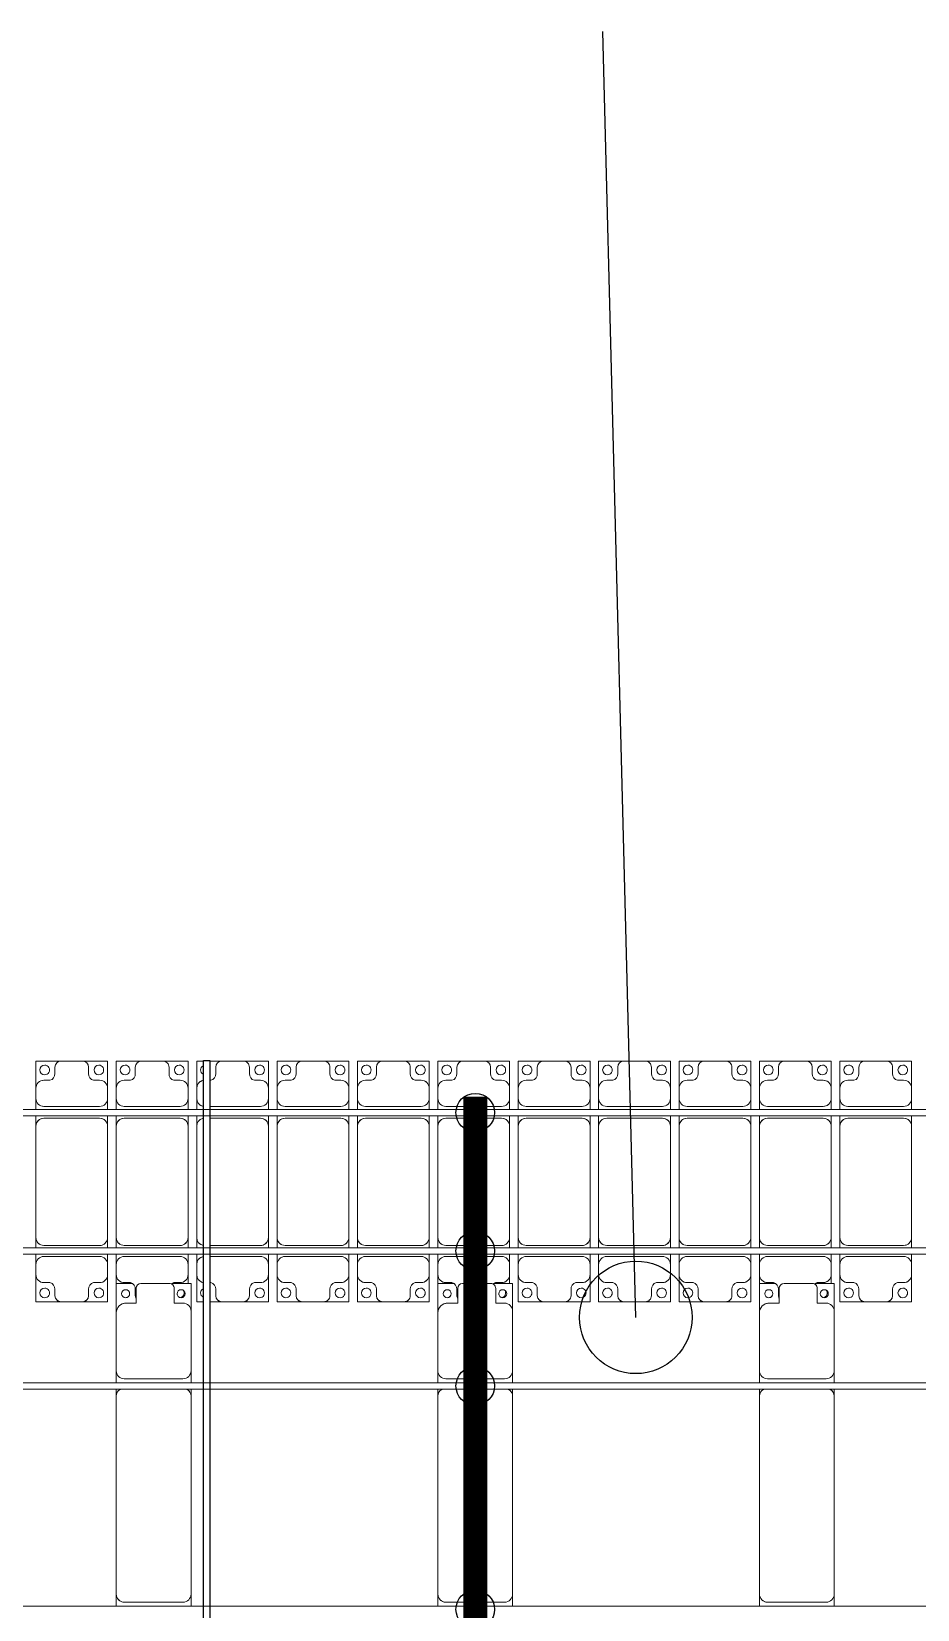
# Model space of a CAD drawing. Header units: millimetres. Extents: x -178706 to 107777, y -87310 to 933.
# Drawn here: x -137651 to -132141, y -8881 to 933 of the extents above; entities that cross this region are included whole.
import ezdxf

# ---------------------------------------------------------------- set-up
doc = ezdxf.new("R2010")
doc.units = ezdxf.units.MM
doc.layers.add('A-GENM', color=13, linetype='Continuous', lineweight=9)
doc.layers.add('S-BEAM', color=12, linetype='Continuous', lineweight=9)
for name, color, linetype in [('GC-BICH NEO', 6, 'Continuous'), ('GC-DAY NEO', 5, 'Continuous'), ('GC-HOP 40x60 GIA CUONG', 1, 'Continuous')]:
    doc.layers.add(name, color=color, linetype=linetype)

# ---------------------------------------------------------------- blocks, each defined once
blk = doc.blocks.new('Dai phao do pin - DẢI PHAO ĐỠ PIN-V17-BỐ TRÍ KHUNG KẾT CẤU BÈ PIN 04')
at = {"layer": 'A-GENM', "color": 7}
for p, q in [((67074.7, 241.6), (67149.7, 241.6)), ((68380.3, 241.6), (67149.7, 241.6)), ((68380.3, 241.6), (68424.7, 241.6)), ((68464.7, 241.6), (68539.7, 241.6)), ((68899.7, 241.6), (68539.7, 241.6)), ((68899.7, 241.6), (69082.2, 241.6)), ((69082.2, 241.6), (69082.2, 142.1)), ((67099.7, 191.6), (67099.7, -173.4)), ((68489.7, 191.6), (68489.7, -173.4)), ((68959.7, 118.2), (68959.7, 181.6)), ((69052.2, 118.2), (68959.7, 118.2)), ((69082.2, -88.2), (69082.2, 88.2)), ((68959.7, -173.4), (68959.7, -118.2)), ((68959.7, -118.2), (69052.2, -118.2)), ((69082.2, -105.4), (69082.2, -223.4)), ((67149.7, -223.4), (67074.7, -223.4)), ((67149.7, -223.4), (68380.3, -223.4)), ((68424.7, -223.4), (68380.3, -223.4)), ((68539.7, -223.4), (68464.7, -223.4)), ((68539.7, -223.4), (68909.7, -223.4)), ((69082.2, -223.4), (68909.7, -223.4))]:
    blk.add_line(p, q, dxfattribs=at)
for centre, radius, start, end in [((67149.7, 191.6), 50, 90, 180), ((67149.7, 191.6), 50, 105, 180), ((68380.3, 191.6), 50, 30, 90), ((68380.3, 191.6), 50, 30, 90), ((68539.7, 191.6), 50, 90, 180), ((68539.7, 191.6), 50, 135, 180), ((68899.7, 181.6), 60, 0, 90), ((68899.7, 181.6), 60, 0, 30), ((69018.6, 183.2), 25, 360, 180), ((69018.6, 183.2), 25, 180, 360), ((69052.2, 88.2), 30, 360, 90), ((69052.2, -88.2), 30, 270, 0), ((67149.7, -173.4), 50, 180, 270), ((67149.7, -173.4), 50, 180, 270), ((68539.7, -173.4), 50, 180, 270), ((68539.7, -173.4), 50, 180, 225), ((68909.7, -173.4), 50, 270, 0), ((68909.7, -173.4), 50, 315, 0), ((69018.6, -161.8), 25, 360, 180), ((69018.6, -161.8), 25, 180, 360), ((69018.6, -161.8), 25, 90, 105), ((69052.2, -88.2), 30, 300, 330), ((68380.3, -173.4), 50, 270, 330), ((68380.3, -173.4), 50, 285, 330)]:
    blk.add_arc(centre, radius, start, end, dxfattribs=at)
blk = doc.blocks.new('Dai phao do pin - DẢI PHAO ĐỠ PIN-V18-BỐ TRÍ KHUNG KẾT CẤU BÈ PIN 04')
at = {"layer": 'A-GENM', "color": 7}
for p, q in [((67074.7, 241.6), (67149.7, 241.6)), ((68380.3, 241.6), (67149.7, 241.6)), ((68380.3, 241.6), (68424.7, 241.6)), ((68464.7, 241.6), (68539.7, 241.6)), ((68899.7, 241.6), (68539.7, 241.6)), ((68902.1, 241.6), (69082.2, 241.6)), ((69082.2, 241.6), (69082.2, 142.1)), ((67099.7, 191.6), (67099.7, -173.4)), ((68489.7, 191.6), (68489.7, -173.4)), ((68959.7, 118.2), (68959.7, 181.6)), ((69052.2, 118.2), (68959.7, 118.2)), ((69082.2, -88.2), (69082.2, 88.2)), ((68959.7, -173.4), (68959.7, -118.2)), ((68959.7, -118.2), (69052.2, -118.2)), ((69082.2, -105.4), (69082.2, -223.4)), ((67149.7, -223.4), (67074.7, -223.4)), ((67149.7, -223.4), (68380.3, -223.4)), ((68424.7, -223.4), (68380.3, -223.4)), ((68539.7, -223.4), (68464.7, -223.4)), ((68539.7, -223.4), (68909.7, -223.4)), ((69082.2, -223.4), (68909.7, -223.4))]:
    blk.add_line(p, q, dxfattribs=at)
for centre, radius, start, end in [((67149.7, 191.6), 50, 90, 180), ((67149.7, 191.6), 50, 105, 180), ((68380.3, 191.6), 50, 30, 90), ((68380.3, 191.6), 50, 30, 90), ((68539.7, 191.6), 50, 90, 180), ((68539.7, 191.6), 50, 135, 180), ((68899.7, 181.6), 60, 0, 90), ((68899.7, 181.6), 60, 0, 30), ((69018.6, 183.2), 25, 360, 180), ((69018.6, 183.2), 25, 180, 360), ((69052.2, 88.2), 30, 360, 90), ((69052.2, -88.2), 30, 270, 0), ((67149.7, -173.4), 50, 180, 270), ((67149.7, -173.4), 50, 180, 270), ((68539.7, -173.4), 50, 180, 270), ((68539.7, -173.4), 50, 180, 225), ((68909.7, -173.4), 50, 270, 0), ((68909.7, -173.4), 50, 315, 0), ((69018.6, -161.8), 25, 360, 180), ((69018.6, -161.8), 25, 180, 360), ((69018.6, -161.8), 25, 90, 105), ((69052.2, -88.2), 30, 300, 330), ((68380.3, -173.4), 50, 270, 330), ((68380.3, -173.4), 50, 285, 330)]:
    blk.add_arc(centre, radius, start, end, dxfattribs=at)
blk = doc.blocks.new('Dai phao do pin - DẢI PHAO ĐỠ PIN-V19-BỐ TRÍ KHUNG KẾT CẤU BÈ PIN 04')
at = {"layer": 'A-GENM', "color": 7}
for p, q in [((67074.7, 241.6), (67149.7, 241.6)), ((68380.3, 241.6), (67149.7, 241.6)), ((68380.3, 241.6), (68424.7, 241.6)), ((68464.7, 241.6), (68539.7, 241.6)), ((68899.7, 241.6), (68539.7, 241.6)), ((68899.7, 241.6), (69082.2, 241.6)), ((69082.2, 241.6), (69082.2, 142.1)), ((67099.7, 191.6), (67099.7, -173.4)), ((68489.7, 191.6), (68489.7, -173.4)), ((68959.7, 118.2), (68959.7, 181.6)), ((69052.2, 118.2), (68959.7, 118.2)), ((69082.2, -88.2), (69082.2, 88.2)), ((68959.7, -173.4), (68959.7, -118.2)), ((68959.7, -118.2), (69052.2, -118.2)), ((69082.2, -105.4), (69082.2, -223.4)), ((67149.7, -223.4), (67074.7, -223.4)), ((67149.7, -223.4), (68380.3, -223.4)), ((68424.7, -223.4), (68380.3, -223.4)), ((68539.7, -223.4), (68464.7, -223.4)), ((68539.7, -223.4), (68909.7, -223.4)), ((69082.2, -223.4), (68909.7, -223.4))]:
    blk.add_line(p, q, dxfattribs=at)
for centre, radius, start, end in [((67149.7, 191.6), 50, 90, 180), ((67149.7, 191.6), 50, 105, 180), ((68380.3, 191.6), 50, 30, 90), ((68380.3, 191.6), 50, 30, 90), ((68539.7, 191.6), 50, 90, 180), ((68539.7, 191.6), 50, 135, 180), ((68899.7, 181.6), 60, 0, 90), ((68899.7, 181.6), 60, 0, 30), ((69018.6, 183.2), 25, 360, 180), ((69018.6, 183.2), 25, 180, 360), ((69052.2, 88.2), 30, 360, 90), ((69052.2, -88.2), 30, 270, 0), ((67149.7, -173.4), 50, 180, 270), ((67149.7, -173.4), 50, 180, 270), ((68539.7, -173.4), 50, 180, 270), ((68539.7, -173.4), 50, 180, 225), ((68909.7, -173.4), 50, 270, 0), ((68909.7, -173.4), 50, 315, 0), ((69018.6, -161.8), 25, 360, 180), ((69018.6, -161.8), 25, 180, 360), ((69018.6, -161.8), 25, 90, 105), ((69052.2, -88.2), 30, 300, 330), ((68380.3, -173.4), 50, 270, 330), ((68380.3, -173.4), 50, 285, 330)]:
    blk.add_arc(centre, radius, start, end, dxfattribs=at)
blk = doc.blocks.new('Dầm C52 - Dầm C52-21052-BỐ TRÍ KHUNG KẾT CẤU BÈ PIN 04')
at = {"layer": 'S-BEAM', "color": 1}
blk.add_line((63551.9, -20), (-63551.9, -20), dxfattribs=at)
blk = doc.blocks.new('Dầm C52 - Dầm C52-21053-BỐ TRÍ KHUNG KẾT CẤU BÈ PIN 04')
at = {"layer": 'S-BEAM', "color": 1}
for p, q in [((-63553.8, 20), (63553.8, 20)), ((63553.8, -20), (-63553.8, -20))]:
    blk.add_line(p, q, dxfattribs=at)
blk = doc.blocks.new('Dầm C52 - Dầm C52-21054-BỐ TRÍ KHUNG KẾT CẤU BÈ PIN 04')
at = {"layer": 'S-BEAM', "color": 1}
for p, q in [((-63555, 20), (63555, 20)), ((63555, -20), (-63555, -20))]:
    blk.add_line(p, q, dxfattribs=at)
blk = doc.blocks.new('Dầm C52 - Dầm C52-21055-BỐ TRÍ KHUNG KẾT CẤU BÈ PIN 04')
at = {"layer": 'S-BEAM', "color": 1}
for p, q in [((-63556.2, 20), (63556.2, 20)), ((63556.2, -20), (-63556.2, -20))]:
    blk.add_line(p, q, dxfattribs=at)
blk = doc.blocks.new('Dầm C52 - Hộp 40x60-15957-BỐ TRÍ KHUNG KẾT CẤU BÈ PIN 04')
at = {"layer": 'S-BEAM', "color": 3, "lineweight": 25}
for p, q in [((-37160, 20), (37160, 20)), ((37160, 20), (37160, -20)), ((37160, -20), (-37160, -20))]:
    blk.add_line(p, q, dxfattribs=at)
blk = doc.blocks.new('Dai phaodi lai - DẢI PHAO ĐI LẠI-21666-BỐ TRÍ KHUNG KẾT CẤU BÈ PIN 04')
at = {"layer": 'A-GENM', "color": 7}
for p, q in [((33276.8, 748.4), (33433.1, 748.4)), ((33276.8, 579.3), (33276.8, 748.4)), ((33395.1, 710.4), (33395.1, 670.7)), ((33566.9, 748.4), (33433.1, 748.4)), ((33566.9, 748.4), (33723.2, 748.4)), ((33604.9, 670.7), (33604.9, 710.4)), ((33723.2, 748.4), (33723.2, 579.3)), ((33776.8, 748.4), (33933.1, 748.4)), ((33776.8, 579.3), (33776.8, 748.4)), ((33895.1, 710.4), (33895.1, 670.7)), ((34066.9, 748.4), (33933.1, 748.4)), ((34066.9, 748.4), (34223.2, 748.4)), ((34104.9, 670.7), (34104.9, 710.4)), ((34223.2, 748.4), (34223.2, 579.3)), ((34276.8, 748.4), (34318.3, 748.4)), ((34276.8, 579.3), (34276.8, 748.4)), ((34358.3, 748.4), (34433.1, 748.4)), ((34395.1, 710.4), (34395.1, 670.7)), ((34566.9, 748.4), (34433.1, 748.4)), ((34566.9, 748.4), (34723.2, 748.4)), ((34604.9, 670.7), (34604.9, 710.4)), ((34723.2, 748.4), (34723.2, 579.3)), ((34776.8, 748.4), (34933.1, 748.4)), ((34776.8, 579.3), (34776.8, 748.4)), ((34895.1, 710.4), (34895.1, 670.7)), ((35066.9, 748.4), (34933.1, 748.4)), ((35066.9, 748.4), (35223.2, 748.4)), ((35104.9, 670.7), (35104.9, 710.4)), ((35223.2, 748.4), (35223.2, 579.3)), ((35276.8, 748.4), (35433.1, 748.4)), ((35276.8, 579.3), (35276.8, 748.4)), ((35395.1, 710.4), (35395.1, 670.7)), ((35566.9, 748.4), (35433.1, 748.4)), ((35566.9, 748.4), (35723.2, 748.4)), ((35604.9, 670.7), (35604.9, 710.4)), ((35723.2, 748.4), (35723.2, 579.3)), ((35776.8, 748.4), (35933.1, 748.4)), ((35776.8, 579.3), (35776.8, 748.4)), ((35895.1, 710.4), (35895.1, 670.7)), ((36066.9, 748.4), (35933.1, 748.4)), ((36066.9, 748.4), (36223.2, 748.4)), ((36104.9, 670.7), (36104.9, 710.4)), ((36223.2, 748.4), (36223.2, 579.3)), ((36276.8, 748.4), (36433.1, 748.4)), ((36276.8, 579.3), (36276.8, 748.4)), ((36395.1, 710.4), (36395.1, 670.7)), ((36566.9, 748.4), (36433.1, 748.4)), ((36566.9, 748.4), (36723.2, 748.4)), ((36604.9, 670.7), (36604.9, 710.4)), ((36723.2, 748.4), (36723.2, 579.3)), ((36776.8, 748.4), (36933.1, 748.4)), ((36776.8, 579.3), (36776.8, 748.4)), ((36895.1, 710.4), (36895.1, 670.7)), ((37066.9, 748.4), (36933.1, 748.4)), ((37066.9, 748.4), (37223.2, 748.4)), ((37104.9, 670.7), (37104.9, 710.4)), ((37223.2, 748.4), (37223.2, 579.3)), ((37276.8, 748.4), (37433.1, 748.4)), ((37276.8, 579.3), (37276.8, 748.4)), ((37395.1, 710.4), (37395.1, 670.7)), ((37566.9, 748.4), (37433.1, 748.4)), ((37566.9, 748.4), (37723.2, 748.4)), ((37604.9, 670.7), (37604.9, 710.4)), ((37723.2, 748.4), (37723.2, 579.3)), ((37776.8, 748.4), (37933.1, 748.4)), ((37776.8, 579.3), (37776.8, 748.4)), ((37895.1, 710.4), (37895.1, 670.7)), ((38066.9, 748.4), (37933.1, 748.4)), ((38066.9, 748.4), (38223.2, 748.4)), ((38104.9, 670.7), (38104.9, 710.4)), ((38223.2, 748.4), (38223.2, 579.3)), ((38276.8, 748.4), (38433.1, 748.4)), ((38276.8, 579.3), (38276.8, 748.4)), ((38395.1, 710.4), (38395.1, 670.7)), ((38566.9, 748.4), (38433.1, 748.4)), ((38566.9, 748.4), (38723.2, 748.4)), ((38604.9, 670.7), (38604.9, 710.4)), ((38723.2, 748.4), (38723.2, 579.3)), ((33364.3, 629.3), (33326.8, 629.3)), ((33673.2, 629.3), (33635.7, 629.3)), ((33864.3, 629.3), (33826.8, 629.3)), ((34173.2, 629.3), (34135.7, 629.3)), ((34364.3, 629.3), (34358.3, 629.3)), ((34673.2, 629.3), (34635.7, 629.3)), ((34864.3, 629.3), (34826.8, 629.3)), ((35173.2, 629.3), (35135.7, 629.3)), ((35364.3, 629.3), (35326.8, 629.3)), ((35673.2, 629.3), (35635.7, 629.3)), ((35864.3, 629.3), (35826.8, 629.3)), ((36173.2, 629.3), (36135.7, 629.3)), ((36364.3, 629.3), (36326.8, 629.3)), ((36673.2, 629.3), (36635.7, 629.3)), ((36864.3, 629.3), (36826.8, 629.3)), ((37173.2, 629.3), (37135.7, 629.3)), ((37364.3, 629.3), (37326.8, 629.3)), ((37673.2, 629.3), (37635.7, 629.3)), ((37864.3, 629.3), (37826.8, 629.3)), ((38173.2, 629.3), (38135.7, 629.3)), ((38364.3, 629.3), (38326.8, 629.3)), ((38673.2, 629.3), (38635.7, 629.3)), ((33276.8, 579.3), (33276.8, 516.7)), ((33276.8, 447.9), (33276.8, 516.7)), ((33723.2, 516.7), (33723.2, 579.3)), ((33723.2, 516.7), (33723.2, 447.9)), ((33776.8, 579.3), (33776.8, 516.7)), ((33776.8, 447.9), (33776.8, 516.7)), ((34223.2, 516.7), (34223.2, 579.3)), ((34223.2, 516.7), (34223.2, 447.9)), ((34276.8, 579.3), (34276.8, 516.7)), ((34276.8, 447.9), (34276.8, 516.7)), ((34723.2, 516.7), (34723.2, 579.3)), ((34723.2, 516.7), (34723.2, 447.9)), ((34776.8, 579.3), (34776.8, 516.7)), ((34776.8, 447.9), (34776.8, 516.7)), ((35223.2, 516.7), (35223.2, 579.3)), ((35223.2, 516.7), (35223.2, 447.9)), ((35276.8, 579.3), (35276.8, 516.7)), ((35276.8, 447.9), (35276.8, 516.7)), ((35723.2, 516.7), (35723.2, 579.3)), ((35723.2, 516.7), (35723.2, 447.9)), ((35776.8, 579.3), (35776.8, 516.7)), ((35776.8, 447.9), (35776.8, 516.7)), ((36223.2, 516.7), (36223.2, 579.3)), ((36223.2, 516.7), (36223.2, 447.9)), ((36276.8, 579.3), (36276.8, 516.7)), ((36276.8, 447.9), (36276.8, 516.7)), ((36723.2, 516.7), (36723.2, 579.3)), ((36723.2, 516.7), (36723.2, 447.9)), ((36776.8, 579.3), (36776.8, 516.7)), ((36776.8, 447.9), (36776.8, 516.7)), ((37223.2, 516.7), (37223.2, 579.3)), ((37223.2, 516.7), (37223.2, 447.9)), ((37276.8, 579.3), (37276.8, 516.7)), ((37276.8, 447.9), (37276.8, 516.7)), ((37723.2, 516.7), (37723.2, 579.3)), ((37723.2, 516.7), (37723.2, 447.9)), ((37776.8, 579.3), (37776.8, 516.7)), ((37776.8, 447.9), (37776.8, 516.7)), ((38223.2, 516.7), (38223.2, 579.3)), ((38223.2, 516.7), (38223.2, 447.9)), ((38276.8, 579.3), (38276.8, 516.7)), ((38276.8, 447.9), (38276.8, 516.7)), ((38723.2, 516.7), (38723.2, 579.3)), ((38723.2, 516.7), (38723.2, 447.9)), ((33276.8, 343.3), (33276.8, 407.9)), ((33326.8, 466.7), (33673.2, 466.7)), ((33673.2, 393.3), (33326.8, 393.3)), ((33723.2, 407.9), (33723.2, 343.3)), ((33776.8, 343.3), (33776.8, 407.9)), ((33826.8, 466.7), (34173.2, 466.7)), ((34173.2, 393.3), (33826.8, 393.3)), ((34223.2, 407.9), (34223.2, 343.3)), ((34276.8, 343.3), (34276.8, 407.9)), ((34358.3, 466.7), (34673.2, 466.7)), ((34673.2, 393.3), (34358.3, 393.3)), ((34723.2, 407.9), (34723.2, 343.3)), ((34776.8, 343.3), (34776.8, 407.9)), ((34826.8, 466.7), (35173.2, 466.7)), ((35173.2, 393.3), (34826.8, 393.3)), ((35223.2, 407.9), (35223.2, 343.3)), ((35276.8, 343.3), (35276.8, 407.9)), ((35326.8, 466.7), (35673.2, 466.7)), ((35673.2, 393.3), (35326.8, 393.3)), ((35723.2, 407.9), (35723.2, 343.3)), ((35776.8, 343.3), (35776.8, 407.9)), ((35826.8, 466.7), (36173.2, 466.7)), ((36173.2, 393.3), (35826.8, 393.3)), ((36223.2, 407.9), (36223.2, 343.3)), ((36276.8, 343.3), (36276.8, 407.9)), ((36326.8, 466.7), (36673.2, 466.7)), ((36673.2, 393.3), (36326.8, 393.3)), ((36723.2, 407.9), (36723.2, 343.3)), ((36776.8, 343.3), (36776.8, 407.9)), ((36826.8, 466.7), (37173.2, 466.7)), ((37173.2, 393.3), (36826.8, 393.3)), ((37223.2, 407.9), (37223.2, 343.3)), ((37276.8, 343.3), (37276.8, 407.9)), ((37326.8, 466.7), (37673.2, 466.7)), ((37673.2, 393.3), (37326.8, 393.3)), ((37723.2, 407.9), (37723.2, 343.3)), ((37776.8, 343.3), (37776.8, 407.9)), ((37826.8, 466.7), (38173.2, 466.7)), ((38173.2, 393.3), (37826.8, 393.3)), ((38223.2, 407.9), (38223.2, 343.3)), ((38276.8, 343.3), (38276.8, 407.9)), ((38326.8, 466.7), (38673.2, 466.7)), ((38673.2, 393.3), (38326.8, 393.3)), ((38723.2, 407.9), (38723.2, 343.3)), ((33276.8, 343.3), (33276.8, -348.3)), ((33723.2, -348.3), (33723.2, 343.3)), ((33776.8, 343.3), (33776.8, -348.3)), ((34223.2, -348.3), (34223.2, 343.3)), ((34276.8, 343.3), (34276.8, -348.3)), ((34723.2, -348.3), (34723.2, 343.3)), ((34776.8, 343.3), (34776.8, -348.3)), ((35223.2, -348.3), (35223.2, 343.3)), ((35276.8, 343.3), (35276.8, -348.3)), ((35723.2, -348.3), (35723.2, 343.3)), ((35776.8, 343.3), (35776.8, -348.3)), ((36223.2, -348.3), (36223.2, 343.3)), ((36276.8, 343.3), (36276.8, -348.3)), ((36723.2, -348.3), (36723.2, 343.3)), ((36776.8, 343.3), (36776.8, -348.3)), ((37223.2, -348.3), (37223.2, 343.3)), ((37276.8, 343.3), (37276.8, -348.3)), ((37723.2, -348.3), (37723.2, 343.3)), ((37776.8, 343.3), (37776.8, -348.3)), ((38223.2, -348.3), (38223.2, 343.3)), ((38276.8, 343.3), (38276.8, -348.3)), ((38723.2, -348.3), (38723.2, 343.3)), ((33276.8, -412.1), (33276.8, -348.3)), ((33723.2, -348.3), (33723.2, -412.1)), ((33776.8, -412.1), (33776.8, -348.3)), ((34223.2, -348.3), (34223.2, -412.1)), ((34276.8, -412.1), (34276.8, -348.3)), ((34723.2, -348.3), (34723.2, -412.1)), ((34776.8, -412.1), (34776.8, -348.3)), ((35223.2, -348.3), (35223.2, -412.1)), ((35276.8, -412.1), (35276.8, -348.3)), ((35723.2, -348.3), (35723.2, -412.1)), ((35776.8, -412.1), (35776.8, -348.3)), ((36223.2, -348.3), (36223.2, -412.1)), ((36276.8, -412.1), (36276.8, -348.3)), ((36723.2, -348.3), (36723.2, -412.1)), ((36776.8, -412.1), (36776.8, -348.3)), ((37223.2, -348.3), (37223.2, -412.1)), ((37276.8, -412.1), (37276.8, -348.3)), ((37723.2, -348.3), (37723.2, -412.1)), ((37776.8, -412.1), (37776.8, -348.3)), ((38223.2, -348.3), (38223.2, -412.1)), ((38276.8, -412.1), (38276.8, -348.3)), ((38723.2, -348.3), (38723.2, -412.1)), ((33276.8, -516.7), (33276.8, -452.1)), ((33326.8, -398.3), (33673.2, -398.3)), ((33673.2, -466.7), (33326.8, -466.7)), ((33723.2, -452.1), (33723.2, -516.7)), ((33776.8, -516.7), (33776.8, -452.1)), ((33826.8, -398.3), (34173.2, -398.3)), ((34173.2, -466.7), (33826.8, -466.7)), ((34223.2, -452.1), (34223.2, -516.7)), ((34276.8, -516.7), (34276.8, -452.1)), ((34358.3, -398.3), (34673.2, -398.3)), ((34673.2, -466.7), (34358.3, -466.7)), ((34723.2, -452.1), (34723.2, -516.7)), ((34776.8, -516.7), (34776.8, -452.1)), ((34826.8, -398.3), (35173.2, -398.3)), ((35173.2, -466.7), (34826.8, -466.7)), ((35223.2, -452.1), (35223.2, -516.7)), ((35276.8, -516.7), (35276.8, -452.1)), ((35326.8, -398.3), (35673.2, -398.3)), ((35673.2, -466.7), (35326.8, -466.7)), ((35723.2, -452.1), (35723.2, -516.7)), ((35776.8, -516.7), (35776.8, -452.1)), ((35826.8, -398.3), (36173.2, -398.3)), ((36173.2, -466.7), (35826.8, -466.7)), ((36223.2, -452.1), (36223.2, -516.7)), ((36276.8, -516.7), (36276.8, -452.1)), ((36326.8, -398.3), (36673.2, -398.3)), ((36673.2, -466.7), (36326.8, -466.7)), ((36723.2, -452.1), (36723.2, -516.7)), ((36776.8, -516.7), (36776.8, -452.1)), ((36826.8, -398.3), (37173.2, -398.3)), ((37173.2, -466.7), (36826.8, -466.7)), ((37223.2, -452.1), (37223.2, -516.7)), ((37276.8, -516.7), (37276.8, -452.1)), ((37326.8, -398.3), (37673.2, -398.3)), ((37673.2, -466.7), (37326.8, -466.7)), ((37723.2, -452.1), (37723.2, -516.7)), ((37776.8, -516.7), (37776.8, -452.1)), ((37826.8, -398.3), (38173.2, -398.3)), ((38173.2, -466.7), (37826.8, -466.7)), ((38223.2, -452.1), (38223.2, -516.7)), ((38276.8, -516.7), (38276.8, -452.1)), ((38326.8, -398.3), (38673.2, -398.3)), ((38673.2, -466.7), (38326.8, -466.7)), ((38723.2, -452.1), (38723.2, -516.7)), ((33276.8, -516.7), (33276.8, -579.3)), ((33276.8, -748.4), (33276.8, -579.3)), ((33723.2, -579.3), (33723.2, -516.7)), ((33723.2, -579.3), (33723.2, -748.4)), ((33776.8, -516.7), (33776.8, -579.3)), ((33776.8, -634.6), (33776.8, -579.3)), ((34223.2, -579.3), (34223.2, -516.7)), ((34223.2, -579.3), (34223.2, -637.1)), ((34276.8, -516.7), (34276.8, -579.3)), ((34276.8, -748.4), (34276.8, -579.3)), ((34723.2, -579.3), (34723.2, -516.7)), ((34723.2, -579.3), (34723.2, -748.4)), ((34776.8, -516.7), (34776.8, -579.3)), ((34776.8, -748.4), (34776.8, -579.3)), ((35223.2, -579.3), (35223.2, -516.7)), ((35223.2, -579.3), (35223.2, -748.4)), ((35276.8, -516.7), (35276.8, -579.3)), ((35276.8, -748.4), (35276.8, -579.3)), ((35723.2, -579.3), (35723.2, -516.7)), ((35723.2, -579.3), (35723.2, -748.4)), ((35776.8, -516.7), (35776.8, -579.3)), ((35776.8, -634.6), (35776.8, -579.3)), ((36223.2, -579.3), (36223.2, -516.7)), ((36223.2, -579.3), (36223.2, -637.1)), ((36276.8, -516.7), (36276.8, -579.3)), ((36276.8, -748.4), (36276.8, -579.3)), ((36723.2, -579.3), (36723.2, -516.7)), ((36723.2, -579.3), (36723.2, -748.4)), ((36776.8, -516.7), (36776.8, -579.3)), ((36776.8, -748.4), (36776.8, -579.3)), ((37223.2, -579.3), (37223.2, -516.7)), ((37223.2, -579.3), (37223.2, -748.4)), ((37276.8, -516.7), (37276.8, -579.3)), ((37276.8, -748.4), (37276.8, -579.3)), ((37723.2, -579.3), (37723.2, -516.7)), ((37723.2, -579.3), (37723.2, -748.4)), ((37776.8, -516.7), (37776.8, -579.3)), ((37776.8, -634.6), (37776.8, -579.3)), ((38223.2, -579.3), (38223.2, -516.7)), ((38223.2, -579.3), (38223.2, -637.1)), ((38276.8, -516.7), (38276.8, -579.3)), ((38276.8, -748.4), (38276.8, -579.3)), ((38723.2, -579.3), (38723.2, -516.7)), ((38723.2, -579.3), (38723.2, -748.4)), ((33326.8, -629.3), (33364.3, -629.3)), ((33395.1, -670.7), (33395.1, -710.4)), ((33604.9, -710.4), (33604.9, -670.7)), ((33635.7, -629.3), (33673.2, -629.3)), ((33826.8, -629.3), (33864.3, -629.3)), ((33895.1, -670.7), (33895.1, -710.4)), ((34135.7, -629.3), (34173.2, -629.3)), ((34358.3, -629.3), (34364.3, -629.3)), ((34395.1, -670.7), (34395.1, -710.4)), ((34604.9, -710.4), (34604.9, -670.7)), ((34635.7, -629.3), (34673.2, -629.3)), ((34826.8, -629.3), (34864.3, -629.3)), ((34895.1, -670.7), (34895.1, -710.4)), ((35104.9, -710.4), (35104.9, -670.7)), ((35135.7, -629.3), (35173.2, -629.3)), ((35326.8, -629.3), (35364.3, -629.3)), ((35395.1, -670.7), (35395.1, -710.4)), ((35604.9, -710.4), (35604.9, -670.7)), ((35635.7, -629.3), (35673.2, -629.3)), ((35826.8, -629.3), (35864.3, -629.3)), ((35895.1, -670.7), (35895.1, -710.4)), ((36135.7, -629.3), (36173.2, -629.3)), ((36326.8, -629.3), (36364.3, -629.3)), ((36395.1, -670.7), (36395.1, -710.4)), ((36604.9, -710.4), (36604.9, -670.7)), ((36635.7, -629.3), (36673.2, -629.3)), ((36826.8, -629.3), (36864.3, -629.3)), ((36895.1, -670.7), (36895.1, -710.4)), ((37104.9, -710.4), (37104.9, -670.7)), ((37135.7, -629.3), (37173.2, -629.3)), ((37326.8, -629.3), (37364.3, -629.3)), ((37395.1, -670.7), (37395.1, -710.4)), ((37604.9, -710.4), (37604.9, -670.7)), ((37635.7, -629.3), (37673.2, -629.3)), ((37826.8, -629.3), (37864.3, -629.3)), ((37895.1, -670.7), (37895.1, -710.4)), ((38135.7, -629.3), (38173.2, -629.3)), ((38326.8, -629.3), (38364.3, -629.3)), ((38395.1, -670.7), (38395.1, -710.4)), ((38604.9, -710.4), (38604.9, -670.7)), ((38635.7, -629.3), (38673.2, -629.3)), ((33433.1, -748.4), (33276.8, -748.4)), ((33433.1, -748.4), (33566.9, -748.4)), ((33723.2, -748.4), (33566.9, -748.4)), ((34318.3, -748.4), (34276.8, -748.4)), ((34433.1, -748.4), (34358.3, -748.4)), ((34433.1, -748.4), (34566.9, -748.4)), ((34723.2, -748.4), (34566.9, -748.4)), ((34933.1, -748.4), (34776.8, -748.4)), ((34933.1, -748.4), (35066.9, -748.4)), ((35223.2, -748.4), (35066.9, -748.4)), ((35433.1, -748.4), (35276.8, -748.4)), ((35433.1, -748.4), (35566.9, -748.4)), ((35723.2, -748.4), (35566.9, -748.4)), ((36433.1, -748.4), (36276.8, -748.4)), ((36433.1, -748.4), (36566.9, -748.4)), ((36723.2, -748.4), (36566.9, -748.4)), ((36933.1, -748.4), (36776.8, -748.4)), ((36933.1, -748.4), (37066.9, -748.4)), ((37223.2, -748.4), (37066.9, -748.4)), ((37433.1, -748.4), (37276.8, -748.4)), ((37433.1, -748.4), (37566.9, -748.4)), ((37723.2, -748.4), (37566.9, -748.4)), ((38433.1, -748.4), (38276.8, -748.4)), ((38433.1, -748.4), (38566.9, -748.4)), ((38723.2, -748.4), (38566.9, -748.4))]:
    blk.add_line(p, q, dxfattribs=at)
for centre, radius, start, end in [((33331.6, 693.3), 30, 90, 270), ((33331.6, 693.3), 30, 270, 90), ((33433.1, 710.4), 38, 90, 180), ((33433.1, 710.4), 38, 90, 135), ((33566.9, 710.4), 38, 0, 90), ((33566.9, 710.4), 38, 45, 90), ((33668.4, 693.3), 30, 90, 270), ((33668.4, 693.3), 30, 270, 90), ((33831.6, 693.3), 30, 90, 270), ((33831.6, 693.3), 30, 270, 90), ((33933.1, 710.4), 38, 90, 180), ((33933.1, 710.4), 38, 90, 135), ((34066.9, 710.4), 38, 360, 90), ((34066.9, 710.4), 38, 45, 90), ((34168.4, 693.3), 30, 90, 270), ((34168.4, 693.3), 30, 270, 90), ((34331.6, 693.3), 30, 120, 240), ((34331.6, 693.3), 30, 345, 15), ((34433.1, 710.4), 38, 90, 180), ((34433.1, 710.4), 38, 90, 135), ((34566.9, 710.4), 38, 360, 90), ((34566.9, 710.4), 38, 45, 90), ((34668.4, 693.3), 30, 90, 270), ((34668.4, 693.3), 30, 270, 90), ((34831.6, 693.3), 30, 90, 270), ((34831.6, 693.3), 30, 270, 90), ((34933.1, 710.4), 38, 90, 180), ((34933.1, 710.4), 38, 90, 135), ((35066.9, 710.4), 38, 360, 90), ((35066.9, 710.4), 38, 45, 90), ((35168.4, 693.3), 30, 90, 270), ((35168.4, 693.3), 30, 270, 90), ((35331.6, 693.3), 30, 90, 270), ((35331.6, 693.3), 30, 270, 90), ((35433.1, 710.4), 38, 90, 180), ((35433.1, 710.4), 38, 90, 135), ((35566.9, 710.4), 38, 360, 90), ((35566.9, 710.4), 38, 46.18714, 90), ((35668.4, 693.3), 30, 90, 270), ((35668.4, 693.3), 30, 270, 90), ((35831.6, 693.3), 30, 90, 270), ((35831.6, 693.3), 30, 270, 90), ((35933.1, 710.4), 38, 90, 180), ((35933.1, 710.4), 38, 90, 135), ((36066.9, 710.4), 38, 0, 90), ((36066.9, 710.4), 38, 45, 90), ((36168.4, 693.3), 30, 90, 270), ((36168.4, 693.3), 30, 270, 90), ((36331.6, 693.3), 30, 90, 270), ((36331.6, 693.3), 30, 270, 90), ((36433.1, 710.4), 38, 90, 180), ((36433.1, 710.4), 38, 90, 135), ((36566.9, 710.4), 38, 0, 90), ((36566.9, 710.4), 38, 45, 90), ((36668.4, 693.3), 30, 90, 270), ((36668.4, 693.3), 30, 270, 90), ((36831.6, 693.3), 30, 90, 270), ((36831.6, 693.3), 30, 270, 90), ((36933.1, 710.4), 38, 90, 180), ((36933.1, 710.4), 38, 90, 135), ((37066.9, 710.4), 38, 360, 90), ((37066.9, 710.4), 38, 45, 90), ((37168.4, 693.3), 30, 90, 270), ((37168.4, 693.3), 30, 270, 90), ((37331.6, 693.3), 30, 90, 270), ((37331.6, 693.3), 30, 270, 90), ((37433.1, 710.4), 38, 90, 180), ((37433.1, 710.4), 38, 90, 135), ((37566.9, 710.4), 38, 360, 90), ((37566.9, 710.4), 38, 45, 90), ((37668.4, 693.3), 30, 90, 270), ((37668.4, 693.3), 30, 270, 90), ((37831.6, 693.3), 30, 90, 270), ((37831.6, 693.3), 30, 270, 90), ((37933.1, 710.4), 38, 90, 180), ((37933.1, 710.4), 38, 90, 135), ((38066.9, 710.4), 38, 0, 90), ((38066.9, 710.4), 38, 45, 90), ((38168.4, 693.3), 30, 90, 270), ((38168.4, 693.3), 30, 270, 90), ((38331.6, 693.3), 30, 90, 270), ((38331.6, 693.3), 30, 270, 90), ((38433.1, 710.4), 38, 90, 180), ((38433.1, 710.4), 38, 90, 135), ((38566.9, 710.4), 38, 360, 90), ((38566.9, 710.4), 38, 45, 90), ((38668.4, 693.3), 30, 90, 270), ((38668.4, 693.3), 30, 270, 90), ((33326.8, 579.3), 50, 90, 180), ((33326.8, 579.3), 50, 90, 135), ((33355.2, 668.2), 40, 283.18854, 3.50807), ((33644.8, 668.2), 40, 176.49193, 256.81146), ((33673.2, 579.3), 50, 0, 90), ((33673.2, 579.3), 50, 45, 90), ((33826.8, 579.3), 50, 90, 180), ((33826.8, 579.3), 50, 90, 135), ((33855.2, 668.2), 40, 283.18854, 3.50807), ((34144.8, 668.2), 40, 176.49193, 256.81146), ((34173.2, 579.3), 50, 360, 90), ((34173.2, 579.3), 50, 45, 90), ((34326.8, 579.3), 50, 105, 180), ((34326.8, 579.3), 50, 105, 135), ((34355.2, 668.2), 40, 283.18854, 3.50807), ((34644.8, 668.2), 40, 176.49193, 256.81146), ((34673.2, 579.3), 50, 0, 90), ((34673.2, 579.3), 50, 45, 90), ((34826.8, 579.3), 50, 90, 180), ((34826.8, 579.3), 50, 90, 135), ((34855.2, 668.2), 40, 283.18854, 3.50807), ((35144.8, 668.2), 40, 176.49193, 256.81146), ((35173.2, 579.3), 50, 0, 90), ((35173.2, 579.3), 50, 45, 90), ((35326.8, 579.3), 50, 90, 180), ((35326.8, 579.3), 50, 90, 135), ((35355.2, 668.2), 40, 283.18854, 3.50807), ((35644.8, 668.2), 40, 176.49193, 256.81146), ((35673.2, 579.3), 50, 0, 90), ((35673.2, 579.3), 50, 45, 90), ((35826.8, 579.3), 50, 90, 180), ((35826.8, 579.3), 50, 90, 135), ((35855.2, 668.2), 40, 283.18854, 3.50807), ((36144.8, 668.2), 40, 176.49193, 256.81146), ((36173.2, 579.3), 50, 360, 90), ((36173.2, 579.3), 50, 45, 90), ((36326.8, 579.3), 50, 90, 180), ((36326.8, 579.3), 50, 90, 135), ((36355.2, 668.2), 40, 283.18854, 3.50807), ((36644.8, 668.2), 40, 176.49193, 256.81146), ((36673.2, 579.3), 50, 0, 90), ((36673.2, 579.3), 50, 45, 90), ((36826.8, 579.3), 50, 90, 180), ((36826.8, 579.3), 50, 90, 135), ((36855.2, 668.2), 40, 283.18854, 3.50807), ((37144.8, 668.2), 40, 176.49193, 256.81146), ((37173.2, 579.3), 50, 0, 90), ((37173.2, 579.3), 50, 45, 90), ((37326.8, 579.3), 50, 90, 180), ((37326.8, 579.3), 50, 90, 135), ((37355.2, 668.2), 40, 283.18854, 3.50807), ((37644.8, 668.2), 40, 176.49193, 256.81146), ((37673.2, 579.3), 50, 0, 90), ((37673.2, 579.3), 50, 45, 90), ((37826.8, 579.3), 50, 90, 180), ((37826.8, 579.3), 50, 90, 135), ((37855.2, 668.2), 40, 283.18854, 3.50807), ((38144.8, 668.2), 40, 176.49193, 256.81146), ((38173.2, 579.3), 50, 0, 90), ((38173.2, 579.3), 50, 51.95832, 90), ((38326.8, 579.3), 50, 90, 180), ((38326.8, 579.3), 50, 90, 135), ((38355.2, 668.2), 40, 283.18854, 3.50807), ((38644.8, 668.2), 40, 176.49193, 256.81146), ((38673.2, 579.3), 50, 0, 90), ((38673.2, 579.3), 50, 45, 90), ((33326.8, 516.7), 50, 180, 270), ((33673.2, 516.7), 50, 270, 0), ((33826.8, 516.7), 50, 180, 270), ((34173.2, 516.7), 50, 270, 0), ((34326.8, 516.7), 50, 180, 255), ((34673.2, 516.7), 50, 270, 0), ((34826.8, 516.7), 50, 180, 270), ((35173.2, 516.7), 50, 270, 0), ((35326.8, 516.7), 50, 180, 270), ((35673.2, 516.7), 50, 270, 0), ((35826.8, 516.7), 50, 180, 270), ((36173.2, 516.7), 50, 270, 0), ((36326.8, 516.7), 50, 180, 270), ((36673.2, 516.7), 50, 270, 0), ((36826.8, 516.7), 50, 180, 270), ((37173.2, 516.7), 50, 270, 0), ((37326.8, 516.7), 50, 180, 270), ((37673.2, 516.7), 50, 270, 0), ((37826.8, 516.7), 50, 180, 270), ((38173.2, 516.7), 50, 270, 0), ((38326.8, 516.7), 50, 180, 270), ((38673.2, 516.7), 50, 270, 0), ((33326.8, 343.3), 50, 90, 180), ((33326.8, 516.7), 50, 225, 270), ((33673.2, 516.7), 50, 270, 315), ((33673.2, 343.3), 50, 360, 90), ((33826.8, 343.3), 50, 90, 180), ((33826.8, 516.7), 50, 225, 270), ((34173.2, 516.7), 50, 270, 315), ((34173.2, 343.3), 50, 360, 90), ((34326.8, 516.7), 50, 225, 255), ((34673.2, 516.7), 50, 270, 315), ((34673.2, 343.3), 50, 360, 90), ((34826.8, 343.3), 50, 90, 180), ((34826.8, 516.7), 50, 225, 270), ((35173.2, 516.7), 50, 270, 315), ((35173.2, 343.3), 50, 360, 90), ((35326.8, 343.3), 50, 90, 180), ((35326.8, 516.7), 50, 225, 270), ((35673.2, 516.7), 50, 270, 315), ((35673.2, 343.3), 50, 360, 90), ((35826.8, 343.3), 50, 90, 180), ((35826.8, 516.7), 50, 225, 270), ((36173.2, 516.7), 50, 270, 315), ((36173.2, 343.3), 50, 360, 90), ((36326.8, 343.3), 50, 90, 180), ((36326.8, 516.7), 50, 225, 270), ((36673.2, 516.7), 50, 270, 315), ((36673.2, 343.3), 50, 360, 90), ((36826.8, 343.3), 50, 90, 180), ((36826.8, 516.7), 50, 225, 270), ((37173.2, 516.7), 50, 270, 315), ((37173.2, 343.3), 50, 360, 90), ((37326.8, 343.3), 50, 90, 180), ((37326.8, 516.7), 50, 225, 270), ((37673.2, 516.7), 50, 270, 315), ((37673.2, 343.3), 50, 360, 90), ((37826.8, 343.3), 50, 90, 180), ((37826.8, 516.7), 50, 225, 270), ((38173.2, 516.7), 50, 270, 308.04131), ((38173.2, 343.3), 50, 360, 90), ((38326.8, 343.3), 50, 90, 180), ((38326.8, 516.7), 50, 225, 270), ((38673.2, 516.7), 50, 270, 315), ((38673.2, 343.3), 50, 360, 90), ((33326.8, 343.3), 50, 105, 180), ((33673.2, 343.3), 50, 30, 75), ((33826.8, 343.3), 50, 105, 180), ((34173.2, 343.3), 50, 30, 75), ((34326.8, 343.3), 50, 105, 180), ((34326.8, 343.3), 50, 105, 180), ((34673.2, 343.3), 50, 30, 75), ((34826.8, 343.3), 50, 105, 180), ((35173.2, 343.3), 50, 30, 75), ((35326.8, 343.3), 50, 105, 180), ((35673.2, 343.3), 50, 30, 75), ((35826.8, 343.3), 50, 105, 180), ((36173.2, 343.3), 50, 30, 75), ((36326.8, 343.3), 50, 105, 180), ((36673.2, 343.3), 50, 30, 75), ((36826.8, 343.3), 50, 105, 180), ((37173.2, 343.3), 50, 30, 75), ((37326.8, 343.3), 50, 105, 180), ((37673.2, 343.3), 50, 30, 75), ((37826.8, 343.3), 50, 105, 180), ((38173.2, 343.3), 50, 30, 75), ((38326.8, 343.3), 50, 105, 180), ((38673.2, 343.3), 50, 30, 75), ((33326.8, -348.3), 50, 180, 270), ((33326.8, -348.3), 50, 195, 240), ((33673.2, -348.3), 50, 270, 0), ((33673.2, -348.3), 50, 270, 345), ((33826.8, -348.3), 50, 180, 270), ((33826.8, -348.3), 50, 195, 240), ((34173.2, -348.3), 50, 270, 0), ((34173.2, -348.3), 50, 270, 345), ((34326.8, -348.3), 50, 180, 255), ((34326.8, -348.3), 50, 195, 240), ((34673.2, -348.3), 50, 270, 0), ((34673.2, -348.3), 50, 270, 345), ((34826.8, -348.3), 50, 180, 270), ((34826.8, -348.3), 50, 195, 240), ((35173.2, -348.3), 50, 270, 0), ((35173.2, -348.3), 50, 270, 345), ((35326.8, -348.3), 50, 180, 270), ((35326.8, -348.3), 50, 195, 240), ((35673.2, -348.3), 50, 270, 0), ((35673.2, -348.3), 50, 270, 345), ((35826.8, -348.3), 50, 180, 270), ((35826.8, -348.3), 50, 195, 240), ((36173.2, -348.3), 50, 270, 0), ((36173.2, -348.3), 50, 270, 345), ((36326.8, -348.3), 50, 180, 270), ((36326.8, -348.3), 50, 195, 240), ((36673.2, -348.3), 50, 270, 0), ((36673.2, -348.3), 50, 270, 345), ((36826.8, -348.3), 50, 180, 270), ((36826.8, -348.3), 50, 195, 240), ((37173.2, -348.3), 50, 270, 0), ((37173.2, -348.3), 50, 270, 345), ((37326.8, -348.3), 50, 180, 270), ((37326.8, -348.3), 50, 195, 240), ((37673.2, -348.3), 50, 270, 0), ((37673.2, -348.3), 50, 270, 345), ((37826.8, -348.3), 50, 180, 270), ((37826.8, -348.3), 50, 195, 240), ((38173.2, -348.3), 50, 270, 0), ((38173.2, -348.3), 50, 270, 345), ((38326.8, -348.3), 50, 180, 270), ((38326.8, -348.3), 50, 195, 240), ((38673.2, -348.3), 50, 270, 360), ((38673.2, -348.3), 50, 270, 345), ((33326.8, -516.7), 50, 90, 180), ((33326.8, -516.7), 50, 90, 135), ((33673.2, -516.7), 50, 360, 90), ((33673.2, -516.7), 50, 45, 90), ((33826.8, -516.7), 50, 90, 180), ((33826.8, -516.7), 50, 90, 135), ((34173.2, -516.7), 50, 360, 90), ((34173.2, -516.7), 50, 45, 90), ((34326.8, -516.7), 50, 105, 180), ((34326.8, -516.7), 50, 105, 135), ((34673.2, -516.7), 50, 360, 90), ((34673.2, -516.7), 50, 45, 90), ((34826.8, -516.7), 50, 90, 180), ((34826.8, -516.7), 50, 90, 135), ((35173.2, -516.7), 50, 360, 90), ((35173.2, -516.7), 50, 45, 90), ((35326.8, -516.7), 50, 90, 180), ((35326.8, -516.7), 50, 90, 135), ((35673.2, -516.7), 50, 360, 90), ((35673.2, -516.7), 50, 45, 90), ((35826.8, -516.7), 50, 90, 180), ((35826.8, -516.7), 50, 90, 135), ((36173.2, -516.7), 50, 360, 90), ((36173.2, -516.7), 50, 45, 90), ((36326.8, -516.7), 50, 90, 180), ((36326.8, -516.7), 50, 90, 135), ((36673.2, -516.7), 50, 360, 90), ((36673.2, -516.7), 50, 45, 90), ((36826.8, -516.7), 50, 90, 180), ((36826.8, -516.7), 50, 90, 135), ((37173.2, -516.7), 50, 360, 90), ((37173.2, -516.7), 50, 45, 90), ((37326.8, -516.7), 50, 90, 180), ((37326.8, -516.7), 50, 90, 135), ((37673.2, -516.7), 50, 360, 90), ((37673.2, -516.7), 50, 45, 90), ((37826.8, -516.7), 50, 90, 180), ((37826.8, -516.7), 50, 90, 135), ((38173.2, -516.7), 50, 360, 90), ((38173.2, -516.7), 50, 45, 90), ((38326.8, -516.7), 50, 90, 180), ((38326.8, -516.7), 50, 90, 135), ((38673.2, -516.7), 50, 360, 90), ((38673.2, -516.7), 50, 45, 90), ((33326.8, -579.3), 50, 180, 270), ((33673.2, -579.3), 50, 270, 360), ((33826.8, -579.3), 50, 180, 270), ((34173.2, -579.3), 50, 270, 360), ((34326.8, -579.3), 50, 180, 255), ((34673.2, -579.3), 50, 270, 0), ((34826.8, -579.3), 50, 180, 270), ((35173.2, -579.3), 50, 270, 0), ((35326.8, -579.3), 50, 180, 270), ((35673.2, -579.3), 50, 270, 360), ((35826.8, -579.3), 50, 180, 270), ((36173.2, -579.3), 50, 270, 360), ((36326.8, -579.3), 50, 180, 270), ((36673.2, -579.3), 50, 270, 360), ((36826.8, -579.3), 50, 180, 270), ((37173.2, -579.3), 50, 270, 360), ((37326.8, -579.3), 50, 180, 270), ((37673.2, -579.3), 50, 270, 360), ((37826.8, -579.3), 50, 180, 270), ((38173.2, -579.3), 50, 270, 360), ((38326.8, -579.3), 50, 180, 270), ((38673.2, -579.3), 50, 270, 360), ((33326.8, -579.3), 50, 225, 270), ((33331.6, -693.3), 30, 90, 270), ((33331.6, -693.3), 30, 270, 90), ((33355.2, -668.2), 40, 356.49193, 76.81146), ((33644.8, -668.2), 40, 103.18854, 183.50807), ((33668.4, -693.3), 30, 90, 270), ((33668.4, -693.3), 30, 270, 90), ((33673.2, -579.3), 50, 270, 315), ((33826.8, -579.3), 50, 225, 270), ((33855.2, -668.2), 40, 356.49193, 76.81146), ((34144.8, -668.2), 40, 103.18854, 129.96172), ((34173.2, -579.3), 50, 270, 315), ((34168.4, -693.3), 30, 285, 30), ((34326.8, -579.3), 50, 225, 255), ((34331.6, -693.3), 30, 120, 240), ((34331.6, -693.3), 30, 345, 15), ((34355.2, -668.2), 40, 356.49193, 76.81146), ((34644.8, -668.2), 40, 103.18854, 183.50807), ((34668.4, -693.3), 30, 90, 270), ((34668.4, -693.3), 30, 270, 90), ((34673.2, -579.3), 50, 270, 315), ((34826.8, -579.3), 50, 225, 270), ((34831.6, -693.3), 30, 90, 270), ((34831.6, -693.3), 30, 270, 90), ((34855.2, -668.2), 40, 356.49193, 76.81146), ((35144.8, -668.2), 40, 103.18854, 183.50807), ((35168.4, -693.3), 30, 90, 270), ((35168.4, -693.3), 30, 270, 90), ((35173.2, -579.3), 50, 270, 315), ((35326.8, -579.3), 50, 225, 270), ((35331.6, -693.3), 30, 90, 270), ((35331.6, -693.3), 30, 270, 90), ((35355.2, -668.2), 40, 356.49193, 76.81146), ((35644.8, -668.2), 40, 103.18854, 183.50807), ((35668.4, -693.3), 30, 90, 270), ((35668.4, -693.3), 30, 270, 90), ((35673.2, -579.3), 50, 270, 315), ((35826.8, -579.3), 50, 225, 270), ((35855.2, -668.2), 40, 356.49193, 76.81146), ((36144.8, -668.2), 40, 103.18854, 129.96172), ((36173.2, -579.3), 50, 270, 315), ((36168.4, -693.3), 30, 285, 30), ((36326.8, -579.3), 50, 225, 270), ((36331.6, -693.3), 30, 90, 270), ((36331.6, -693.3), 30, 270, 90), ((36355.2, -668.2), 40, 356.49193, 76.81146), ((36644.8, -668.2), 40, 103.18854, 183.50807), ((36668.4, -693.3), 30, 90, 270), ((36668.4, -693.3), 30, 270, 90), ((36673.2, -579.3), 50, 270, 315), ((36826.8, -579.3), 50, 225, 270), ((36831.6, -693.3), 30, 90, 270), ((36831.6, -693.3), 30, 270, 90), ((36855.2, -668.2), 40, 356.49193, 76.81146), ((37144.8, -668.2), 40, 103.18854, 183.50807), ((37168.4, -693.3), 30, 90, 270), ((37168.4, -693.3), 30, 270, 90), ((37173.2, -579.3), 50, 270, 315), ((37326.8, -579.3), 50, 225, 270), ((37331.6, -693.3), 30, 90, 270), ((37331.6, -693.3), 30, 270, 90), ((37355.2, -668.2), 40, 356.49193, 76.81146), ((37644.8, -668.2), 40, 103.18854, 183.50807), ((37668.4, -693.3), 30, 90, 270), ((37668.4, -693.3), 30, 270, 90), ((37673.2, -579.3), 50, 270, 315), ((37826.8, -579.3), 50, 225, 270), ((37855.2, -668.2), 40, 356.49193, 76.81146), ((38144.8, -668.2), 40, 103.18854, 129.96172), ((38173.2, -579.3), 50, 270, 308.03842), ((38168.4, -693.3), 30, 285, 30), ((38326.8, -579.3), 50, 225, 270), ((38331.6, -693.3), 30, 90, 270), ((38331.6, -693.3), 30, 270, 90), ((38355.2, -668.2), 40, 356.49193, 76.81146), ((38644.8, -668.2), 40, 103.18854, 183.50807), ((38668.4, -693.3), 30, 90, 270), ((38668.4, -693.3), 30, 270, 90), ((38673.2, -579.3), 50, 270, 315), ((33433.1, -710.4), 38, 180, 270), ((33433.1, -710.4), 38, 225, 270), ((33566.9, -710.4), 38, 270, 360), ((33566.9, -710.4), 38, 270, 315), ((33831.6, -693.3), 30, 285, 330), ((33933.1, -710.4), 38, 180, 209.7798), ((34433.1, -710.4), 38, 180, 270), ((34433.1, -710.4), 38, 225, 270), ((34566.9, -710.4), 38, 270, 360), ((34566.9, -710.4), 38, 270, 315), ((34933.1, -710.4), 38, 180, 270), ((34933.1, -710.4), 38, 225, 270), ((35066.9, -710.4), 38, 270, 0), ((35066.9, -710.4), 38, 270, 315), ((35433.1, -710.4), 38, 180, 270), ((35433.1, -710.4), 38, 225, 270), ((35566.9, -710.4), 38, 270, 0), ((35566.9, -710.4), 38, 270, 313.80774), ((35831.6, -693.3), 30, 285, 330), ((35933.1, -710.4), 38, 180, 209.7798), ((36433.1, -710.4), 38, 180, 270), ((36433.1, -710.4), 38, 225, 270), ((36566.9, -710.4), 38, 270, 0), ((36566.9, -710.4), 38, 270, 315), ((36933.1, -710.4), 38, 180, 270), ((36933.1, -710.4), 38, 225, 270), ((37066.9, -710.4), 38, 270, 0), ((37066.9, -710.4), 38, 270, 315), ((37433.1, -710.4), 38, 180, 270), ((37433.1, -710.4), 38, 225, 270), ((37566.9, -710.4), 38, 270, 0), ((37566.9, -710.4), 38, 270, 315), ((37831.6, -693.3), 30, 285, 330), ((37933.1, -710.4), 38, 180, 209.7798), ((38433.1, -710.4), 38, 180, 270), ((38433.1, -710.4), 38, 225, 270), ((38566.9, -710.4), 38, 270, 360), ((38566.9, -710.4), 38, 270, 315)]:
    blk.add_arc(centre, radius, start, end, dxfattribs=at)
blk = doc.blocks.new('HOBANMONG_BEPIN 4_rvt-1-BỐ TRÍ KHUNG KẾT CẤU BÈ PIN 04')
at = {"layer": 'A-GENM', "color": 3, "lineweight": 25}
for name, p, rotation in [('Dai phaodi lai - DẢI PHAO ĐI LẠI-21666-BỐ TRÍ KHUNG KẾT CẤU BÈ PIN 04', (-170900.6, -6219.3), 0.0001043351917741), ('Dai phao do pin - DẢI PHAO ĐỠ PIN-V17-BỐ TRÍ KHUNG KẾT CẤU BÈ PIN 04', (-136882.2, -75935.9), 90.00010434022407), ('Dai phao do pin - DẢI PHAO ĐỠ PIN-V18-BỐ TRÍ KHUNG KẾT CẤU BÈ PIN 04', (-134882.2, -75935.9), 90.00010434022407), ('Dai phao do pin - DẢI PHAO ĐỠ PIN-V19-BỐ TRÍ KHUNG KẾT CẤU BÈ PIN 04', (-132882.2, -75935.9), 90.00010434022407)]:
    blk.add_blockref(name, p, dxfattribs=dict(at, rotation=rotation))
at = {"layer": 'S-BEAM', "color": 3, "lineweight": 25}
for name, p, rotation in [('Dầm C52 - Hộp 40x60-15957-BỐ TRÍ KHUNG KẾT CẤU BÈ PIN 04', (-136562.2, -42627), 90.00010434022374), ('Dầm C52 - Dầm C52-21055-BỐ TRÍ KHUNG KẾT CẤU BÈ PIN 04', (-108056.5, -5791.2), 180.0001043386848), ('Dầm C52 - Dầm C52-21054-BỐ TRÍ KHUNG KẾT CẤU BÈ PIN 04', (-108055.3, -6651.2), 180.0001043386848), ('Dầm C52 - Dầm C52-21053-BỐ TRÍ KHUNG KẾT CẤU BÈ PIN 04', (-108054.1, -7491.2), 180.0001043386848), ('Dầm C52 - Dầm C52-21052-BỐ TRÍ KHUNG KẾT CẤU BÈ PIN 04', (-108052.2, -8881.2), 180.0001043386848)]:
    blk.add_blockref(name, p, dxfattribs=dict(at, rotation=rotation))

msp = doc.modelspace()

# ---------------------------------------------------------------- linework, layer by layer
at = {"layer": 'GC-BICH NEO'}
msp.add_circle((-133892.6, -7064.6), 350, dxfattribs=at)
at = {"layer": 'GC-DAY NEO'}
msp.add_line((-133892.6, -7064.6), (-134097.1, 932.8), dxfattribs=at)
at = {"layer": 'GC-HOP 40x60 GIA CUONG', "const_width": 150}
msp.add_lwpolyline([(-134891.3, -20691.2), (-134891.3, -5691.2)], dxfattribs=at)
at = {"layer": 'GC-HOP 40x60 GIA CUONG'}
for centre in [(-134891.3, -5791.2), (-134891.3, -6651.2), (-134891.3, -7491.2), (-134891.3, -8881.2)]:
    msp.add_circle(centre, 120, dxfattribs=at)

# ---------------------------------------------------------------- block references
at = {"lineweight": 5}
msp.add_blockref('HOBANMONG_BEPIN 4_rvt-1-BỐ TRÍ KHUNG KẾT CẤU BÈ PIN 04', (0, 0), dxfattribs=at)

doc.saveas('drawing.dxf')
